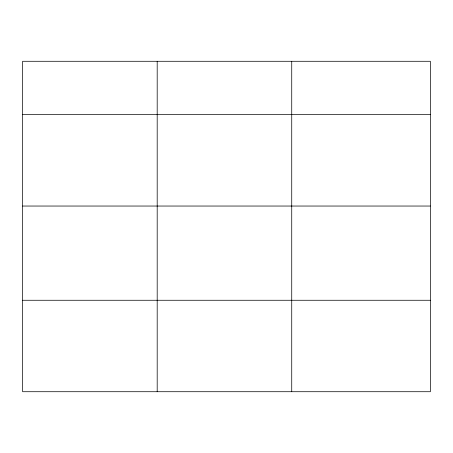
<?xml version="1.0" encoding="UTF-8"?>
<svg xmlns="http://www.w3.org/2000/svg" width="453" height="453" viewBox="0 0 453 453"><rect width="100%" height="100%" fill="white"/><g stroke="black" fill="none" stroke-linecap="round" stroke-linejoin="round"><path stroke-width="0.68" d="M430.35 206.041L430.35 61.285L22.65 61.285L22.65 391.715L430.35 391.715L430.35 206.041L22.65 206.041M22.65 114.586L430.35 114.586M22.65 300.265L430.35 300.265M291.732 61.285L291.732 391.715M157.191 61.285L157.191 391.715"/></g></svg>
